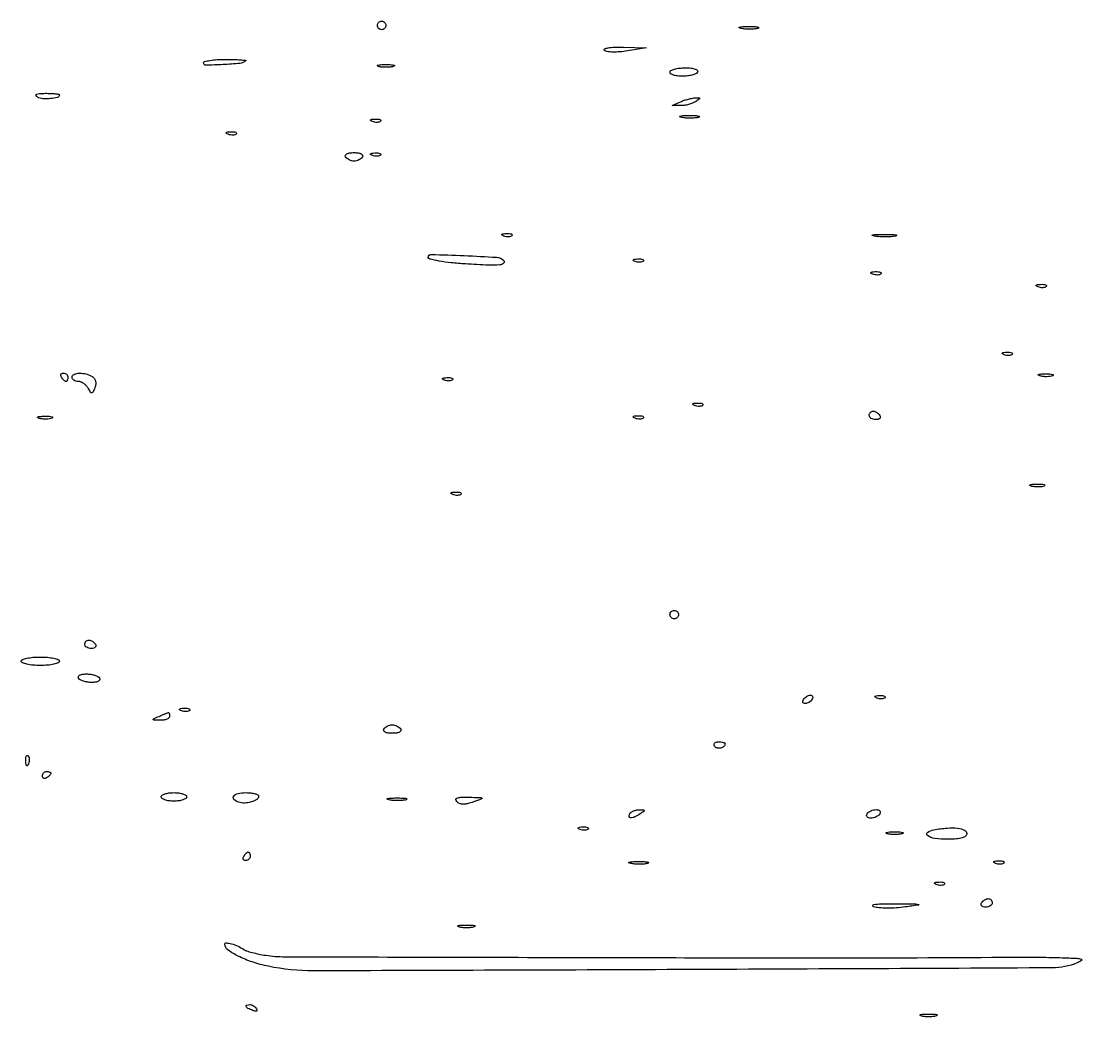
# Model space of a CAD drawing. Extents: x 0 to 1897, y 0 to 3427.
# Drawn here: x 507 to 757.1, y 1780.1 to 2015 of the extents above; entities that cross this region are included whole.
import ezdxf

# ---------------------------------------------------------------- set-up
doc = ezdxf.new("R2010")
doc.units = 0
doc.header["$MEASUREMENT"] = 0

msp = doc.modelspace()

# ---------------------------------------------------------------- linework, layer by layer
for points in [[(593, 2014, -0.099038), (592.923658, 2013.618362, -0.097945), (592.70625, 2013.29375, -0.097945), (592.381638, 2013.076342, -0.099038), (592, 2013, -0.099038), (591.618362, 2013.076342, -0.097945), (591.29375, 2013.29375, -0.097945), (591.076342, 2013.618362, -0.099038), (591, 2014, -0.099038), (591.076342, 2014.381638, -0.097945), (591.29375, 2014.70625, -0.097945), (591.618362, 2014.923658, -0.099038), (592, 2015, -0.099038), (592.381638, 2014.923658, -0.097945), (592.70625, 2014.70625, -0.097945), (592.923658, 2014.381638, -0.099038)], [(680.761659, 2013.31292, -0.041951), (679.934218, 2013.169017, -0.020826), (678.869594, 2013.119272, -0.020511), (677.754739, 2013.159391, -0.028254), (676.761659, 2013.292739, -0.082665), (676.319562, 2013.45659, -0.67161), (676.339362, 2013.605813, -0.053901), (677.071102, 2013.715166, -0.008901), (678.5, 2013.747817, -0.009782), (679.938425, 2013.726931, -0.038992), (680.814362, 2013.62839, -0.417468), (680.916221, 2013.476221, -0.285845)], [(650, 2007.990815, -0.020879), (648.207408, 2007.765004, -0.026636), (646.542812, 2007.714556, -0.026375), (645.185812, 2007.817478, -0.156509), (644.55, 2008.115982, -0.521241), (644.597806, 2008.456126, -0.075923), (645.390631, 2008.717644, -0.034411), (646.914582, 2008.867882, -0.013109), (649.05, 2008.874833), (654.5, 2008.749667)], [(559.916667, 2005.633055, -0.15731), (558.591164, 2005.057, -0.011625), (554.595871, 2004.758176, -0.008263), (550.516401, 2004.615828, -0.4196), (550, 2005.122837, -0.338709), (550.263059, 2005.466613, -0.02408), (551.517708, 2005.742333, -0.026086), (553.18603, 2005.936748, -0.015964), (555.166667, 2006, -0.006673), (557.119925, 2005.97393, -0.012602), (558.693229, 2005.89221, -0.009619), (559.871199, 2005.778376, -0.649462)], [(594.75, 2004.310674, -0.039571), (593.952734, 2004.168469, -0.024357), (593, 2004.122029, -0.024357), (592.047266, 2004.168469, -0.039571), (591.25, 2004.310674, -0.161593), (590.99086, 2004.478988, -0.542911), (591.042188, 2004.633659, -0.052887), (591.748017, 2004.740287, -0.011065), (593, 2004.767997, -0.011065), (594.251983, 2004.740287, -0.052887), (594.957812, 2004.633659, -0.542911), (595.00914, 2004.478988, -0.161593)], [(666.5, 2003, -0.146547), (666.065839, 2002.614422, -0.040338), (665.1996, 2002.29375, -0.037109), (664.112115, 2002.073612, -0.031397), (662.940983, 2002, -0.032276), (661.81438, 2002.0728, -0.049716), (660.863914, 2002.29375, -0.064068), (660.206632, 2002.615903, -0.251914), (660, 2003, -0.280045), (660.23451, 2003.385863, -0.051215), (661.045461, 2003.70625, -0.04194), (662.195261, 2003.92748, -0.02657), (663.559017, 2004, -0.023007), (664.966307, 2003.93521, -0.059005), (665.961697, 2003.723169, -0.125298), (666.461947, 2003.397523, -0.336396)], [(516, 1997.616631, -0.337609), (515.556348, 1997.034473, -0.042433), (513.89573, 1996.7261, -0.04392), (512.068486, 1996.705985, -0.122602), (510.860698, 1997.107255, -0.13804), (510.529091, 1997.476533, -0.420841), (510.629811, 1997.761872, -0.09353), (511.321465, 1997.937202, -0.014259), (512.75, 1997.984687, -0.011072), (513.99606, 1997.962965, -0.0183), (515.045313, 1997.882887, -0.012678), (515.871521, 1997.768039, -0.367104)], [(666, 1996, -0.050598), (665.280859, 1995.632322, -0.029001), (664.353125, 1995.331527, -0.028709), (663.375422, 1995.135227, -0.04208), (662.5, 1995.085598), (660.5, 1995.140571), (662.5, 1996, -0.021159), (663.375582, 1996.333122, -0.016424), (664.353125, 1996.62312, -0.016709), (665.284166, 1996.833403, -0.038039), (666, 1996.914402, -0.011111), (666.87267, 1996.926979, -0.411928), (667, 1996.79865, -0.247646), (666.891247, 1996.592542, -0.006504)], [(591.729167, 1991.395833, -0.126455), (591.402231, 1991.202593, -0.060344), (590.916927, 1991.123424, -0.05415), (590.359369, 1991.160852, -0.051402), (589.8125, 1991.316886, -0.054073), (589.395823, 1991.538436, -0.470617), (589.37858, 1991.720685, -0.168741), (589.670344, 1991.862007, -0.018894), (590.416667, 1991.921053, -0.028489), (591.112848, 1991.910055, -0.077125), (591.592839, 1991.799335, -0.208169), (591.77538, 1991.614691, -0.296942)], [(666.761659, 1992.31292, -0.041951), (665.934218, 1992.169017, -0.020826), (664.869594, 1992.119272, -0.020511), (663.754739, 1992.159391, -0.028254), (662.761659, 1992.292739, -0.082665), (662.319562, 1992.45659, -0.67161), (662.339362, 1992.605813, -0.053901), (663.071102, 1992.715166, -0.008901), (664.5, 1992.747817, -0.009782), (665.938425, 1992.726931, -0.038992), (666.814362, 1992.62839, -0.417468), (666.916221, 1992.476221, -0.285845)], [(557.729167, 1988.395833, -0.126455), (557.402231, 1988.202593, -0.060344), (556.916927, 1988.123424, -0.05415), (556.359369, 1988.160852, -0.051402), (555.8125, 1988.316886, -0.054073), (555.395823, 1988.538436, -0.470617), (555.37858, 1988.720685, -0.168741), (555.670344, 1988.862007, -0.018894), (556.416667, 1988.921053, -0.028489), (557.112848, 1988.910055, -0.077125), (557.592839, 1988.799335, -0.208169), (557.77538, 1988.614691, -0.296942)], [(587.5, 1983, -0.085235), (587.161812, 1982.617226, -0.053414), (586.657561, 1982.29375, -0.051777), (586.074463, 1982.074147, -0.064269), (585.5, 1982, -0.064269), (584.925537, 1982.074147, -0.051777), (584.342439, 1982.29375, -0.053414), (583.838188, 1982.617226, -0.085235), (583.5, 1983, -0.259199), (583.482113, 1983.385721, -0.162984), (583.809017, 1983.713525, -0.081563), (584.511996, 1983.931662, -0.034543), (585.5, 1984, -0.034543), (586.488004, 1983.931662, -0.081563), (587.190983, 1983.713525, -0.162984), (587.517887, 1983.385721, -0.259199)], [(591.729167, 1983.395833, -0.126455), (591.402231, 1983.202593, -0.060344), (590.916927, 1983.123424, -0.05415), (590.359369, 1983.160852, -0.051402), (589.8125, 1983.316886, -0.054073), (589.395823, 1983.538436, -0.470617), (589.37858, 1983.720685, -0.168741), (589.670344, 1983.862007, -0.018894), (590.416667, 1983.921053, -0.028489), (591.112848, 1983.910055, -0.077125), (591.592839, 1983.799335, -0.208169), (591.77538, 1983.614691, -0.296942)], [(622.729167, 1964.395833, -0.126455), (622.402231, 1964.202593, -0.060344), (621.916927, 1964.123424, -0.05415), (621.359369, 1964.160852, -0.051402), (620.8125, 1964.316886, -0.054073), (620.395823, 1964.538436, -0.470617), (620.37858, 1964.720685, -0.168741), (620.670344, 1964.862007, -0.018894), (621.416667, 1964.921053, -0.028489), (622.112848, 1964.910055, -0.077125), (622.592839, 1964.799335, -0.208169), (622.77538, 1964.614691, -0.296942)], [(713.26375, 1964.296069, -0.031163), (712.209518, 1964.160023, -0.015827), (710.872547, 1964.114038, -0.015659), (709.485188, 1964.153707, -0.022548), (708.26375, 1964.282419, -0.075924), (707.761725, 1964.438612, -0.720633), (707.780601, 1964.581582, -0.040183), (708.711719, 1964.684722, -0.006817), (710.5, 1964.713986, -0.00738), (712.29708, 1964.692368, -0.030832), (713.374351, 1964.596853, -0.49082), (713.455688, 1964.450815, -0.248898)], [(620.793614, 1958.53972, -0.428783), (620.777752, 1957.898798, -0.163136), (619.861863, 1957.49801, -0.033347), (617.223673, 1957.438912, -0.004621), (611.75, 1957.732101, -0.010638), (608.378806, 1958.016044, -0.017712), (605.557475, 1958.41571, -0.012015), (603.337732, 1958.866073, -0.349971), (603, 1959.289489, -0.421817), (603.696956, 1959.96863, -0.004055), (611.49391, 1959.703422, -0.005665), (619.124664, 1959.295229, -0.182131)], [(653.729167, 1958.395833, -0.126455), (653.402231, 1958.202593, -0.060344), (652.916927, 1958.123424, -0.05415), (652.359369, 1958.160852, -0.051402), (651.8125, 1958.316886, -0.054073), (651.395823, 1958.538436, -0.470617), (651.37858, 1958.720685, -0.168741), (651.670344, 1958.862007, -0.018894), (652.416667, 1958.921053, -0.028489), (653.112848, 1958.910055, -0.077125), (653.592839, 1958.799335, -0.208169), (653.77538, 1958.614691, -0.296942)], [(709.729167, 1955.395833, -0.126455), (709.402231, 1955.202593, -0.060344), (708.916927, 1955.123424, -0.05415), (708.359369, 1955.160852, -0.051402), (707.8125, 1955.316886, -0.054073), (707.395823, 1955.538436, -0.470617), (707.37858, 1955.720685, -0.168741), (707.670344, 1955.862007, -0.018894), (708.416667, 1955.921053, -0.028489), (709.112848, 1955.910055, -0.077125), (709.592839, 1955.799335, -0.208169), (709.77538, 1955.614691, -0.296942)], [(748.729167, 1952.395833, -0.126455), (748.402231, 1952.202593, -0.060344), (747.916927, 1952.123424, -0.05415), (747.359369, 1952.160852, -0.051402), (746.8125, 1952.316886, -0.054073), (746.395823, 1952.538436, -0.470617), (746.37858, 1952.720685, -0.168741), (746.670344, 1952.862007, -0.018894), (747.416667, 1952.921053, -0.028489), (748.112848, 1952.910055, -0.077125), (748.592839, 1952.799335, -0.208169), (748.77538, 1952.614691, -0.296942)], [(740.729167, 1936.395833, -0.126455), (740.402231, 1936.202593, -0.060344), (739.916927, 1936.123424, -0.05415), (739.359369, 1936.160852, -0.051402), (738.8125, 1936.316886, -0.054073), (738.395823, 1936.538436, -0.470617), (738.37858, 1936.720685, -0.168741), (738.670344, 1936.862007, -0.018894), (739.416667, 1936.921053, -0.028489), (740.112848, 1936.910055, -0.077125), (740.592839, 1936.799335, -0.208169), (740.77538, 1936.614691, -0.296942)], [(518, 1931, -0.042167), (517.967655, 1930.617151, -0.061769), (517.870461, 1930.29375, -0.081139), (517.727648, 1930.07446, -0.210953), (517.559017, 1930, -0.151918), (517.34829, 1930.065539, -0.038439), (517.066025, 1930.29375, -0.035638), (516.768994, 1930.617226, -0.029505), (516.5, 1931, -0.082592), (516.343488, 1931.3821, -0.161196), (516.3746, 1931.70625, -0.182303), (516.586039, 1931.921712, -0.108972), (516.940983, 1932, -0.093332), (517.345238, 1931.923877, -0.09642), (517.688914, 1931.70625, -0.099167), (517.918938, 1931.381556, -0.105053)], [(523.78387, 1931.154738, -0.106533), (524.244014, 1930.701643, -0.088527), (524.514753, 1930.068807, -0.080579), (524.56443, 1929.326807, -0.068217), (524.384878, 1928.560592, -0.01589), (523.954914, 1927.538464, -0.264378), (523.66667, 1927.33098, -0.281469), (523.35447, 1927.478631, -0.017523), (522.801318, 1928.390542, 0.06178), (522.349088, 1929.006109, 0.053421), (521.739171, 1929.527222, 0.056098), (521.071664, 1929.881742, 0.094315), (520.45031, 1930, -0.067183), (519.895928, 1930.074828, -0.084027), (519.426029, 1930.29375, -0.099542), (519.111783, 1930.618658, -0.143546), (519, 1931, -0.301945), (519.450498, 1931.677982, -0.091631), (520.717689, 1931.954818, -0.070634), (522.341086, 1931.777658, -0.079085)], [(750.269032, 1931.344063, -0.06278), (749.671085, 1931.185595, -0.030339), (748.880008, 1931.127736, -0.029507), (748.036634, 1931.167106, -0.037336), (747.269032, 1931.307009, -0.087174), (746.883358, 1931.48334, -0.597527), (746.900903, 1931.643467, -0.080377), (747.431793, 1931.764444, -0.012823), (748.5, 1931.805051, -0.014395), (749.580113, 1931.787295, -0.052471), (750.257153, 1931.684921, -0.333666), (750.386009, 1931.52287, -0.31318)], [(608.729167, 1930.395833, -0.126455), (608.402231, 1930.202593, -0.060344), (607.916927, 1930.123424, -0.05415), (607.359369, 1930.160852, -0.051402), (606.8125, 1930.316886, -0.054073), (606.395823, 1930.538436, -0.470617), (606.37858, 1930.720685, -0.168741), (606.670344, 1930.862007, -0.018894), (607.416667, 1930.921053, -0.028489), (608.112848, 1930.910055, -0.077125), (608.592839, 1930.799335, -0.208169), (608.77538, 1930.614691, -0.296942)], [(667.729167, 1924.395833, -0.126455), (667.402231, 1924.202593, -0.060344), (666.916927, 1924.123424, -0.05415), (666.359369, 1924.160852, -0.051402), (665.8125, 1924.316886, -0.054073), (665.395823, 1924.538436, -0.470617), (665.37858, 1924.720685, -0.168741), (665.670344, 1924.862007, -0.018894), (666.416667, 1924.921053, -0.028489), (667.112848, 1924.910055, -0.077125), (667.592839, 1924.799335, -0.208169), (667.77538, 1924.614691, -0.296942)], [(514.269032, 1921.344063, -0.06278), (513.671085, 1921.185595, -0.030339), (512.880008, 1921.127736, -0.029507), (512.036634, 1921.167106, -0.037336), (511.269032, 1921.307009, -0.087174), (510.883358, 1921.48334, -0.597527), (510.900903, 1921.643467, -0.080377), (511.431793, 1921.764444, -0.012823), (512.5, 1921.805051, -0.014395), (513.580113, 1921.787295, -0.052471), (514.257153, 1921.684921, -0.333666), (514.386009, 1921.52287, -0.31318)], [(653.729167, 1921.395833, -0.126455), (653.402231, 1921.202593, -0.060344), (652.916927, 1921.123424, -0.05415), (652.359369, 1921.160852, -0.051402), (651.8125, 1921.316886, -0.054073), (651.395823, 1921.538436, -0.470617), (651.37858, 1921.720685, -0.168741), (651.670344, 1921.862007, -0.018894), (652.416667, 1921.921053, -0.028489), (653.112848, 1921.910055, -0.077125), (653.592839, 1921.799335, -0.208169), (653.77538, 1921.614691, -0.296942)], [(709.5, 1922, -0.139169), (709.607943, 1921.620352, -0.191142), (709.478525, 1921.29375, -0.138808), (709.110654, 1921.073267, -0.066118), (708.559017, 1921, -0.062283), (707.962904, 1921.074545, -0.080552), (707.457961, 1921.29375, -0.097988), (707.120018, 1921.618621, -0.153634), (707, 1922, -0.092995), (707.071618, 1922.381732, -0.096318), (707.276414, 1922.70625, -0.099231), (707.581949, 1922.923444, -0.105429), (707.940983, 1923, -0.089642), (708.346558, 1922.926698, -0.053229), (708.7871, 1922.70625, -0.051032), (709.193797, 1922.382515, -0.06081)], [(610.729167, 1903.395833, -0.126455), (610.402231, 1903.202593, -0.060344), (609.916927, 1903.123424, -0.05415), (609.359369, 1903.160852, -0.051402), (608.8125, 1903.316886, -0.054073), (608.395823, 1903.538436, -0.470617), (608.37858, 1903.720685, -0.168741), (608.670344, 1903.862007, -0.018894), (609.416667, 1903.921053, -0.028489), (610.112848, 1903.910055, -0.077125), (610.592839, 1903.799335, -0.208169), (610.77538, 1903.614691, -0.296942)], [(748.269032, 1905.344063, -0.06278), (747.671085, 1905.185595, -0.030339), (746.880008, 1905.127736, -0.029507), (746.036634, 1905.167106, -0.037336), (745.269032, 1905.307009, -0.087174), (744.883358, 1905.48334, -0.597527), (744.900903, 1905.643467, -0.080377), (745.431793, 1905.764444, -0.012823), (746.5, 1905.805051, -0.014395), (747.580113, 1905.787295, -0.052471), (748.257153, 1905.684921, -0.333666), (748.386009, 1905.52287, -0.31318)], [(662, 1875, -0.099038), (661.923658, 1874.618362, -0.097945), (661.70625, 1874.29375, -0.097945), (661.381638, 1874.076342, -0.099038), (661, 1874, -0.099038), (660.618362, 1874.076342, -0.097945), (660.29375, 1874.29375, -0.097945), (660.076342, 1874.618362, -0.099038), (660, 1875, -0.099038), (660.076342, 1875.381638, -0.097945), (660.29375, 1875.70625, -0.097945), (660.618362, 1875.923658, -0.099038), (661, 1876, -0.099038), (661.381638, 1875.923658, -0.097945), (661.70625, 1875.70625, -0.097945), (661.923658, 1875.381638, -0.099038)], [(524.5, 1868, -0.139169), (524.607943, 1867.620352, -0.191142), (524.478525, 1867.29375, -0.138808), (524.110654, 1867.073267, -0.066118), (523.559017, 1867, -0.062283), (522.962904, 1867.074545, -0.080552), (522.457961, 1867.29375, -0.097988), (522.120018, 1867.618621, -0.153634), (522, 1868, -0.092995), (522.071618, 1868.381732, -0.096318), (522.276414, 1868.70625, -0.099231), (522.581949, 1868.923444, -0.105429), (522.940983, 1869, -0.089642), (523.346558, 1868.926698, -0.053229), (523.7871, 1868.70625, -0.051032), (524.193797, 1868.382515, -0.06081)], [(516, 1864, -0.31052), (515.732972, 1863.611488, -0.036969), (514.678125, 1863.29375, -0.033738), (513.224757, 1863.072283, -0.020945), (511.5, 1863, -0.020945), (509.775243, 1863.072283, -0.033738), (508.321875, 1863.29375, -0.036969), (507.267028, 1863.611488, -0.31052), (507, 1864, -0.31052), (507.267028, 1864.388512, -0.036969), (508.321875, 1864.70625, -0.033738), (509.775243, 1864.927717, -0.020945), (511.5, 1865, -0.020945), (513.224757, 1864.927717, -0.033738), (514.678125, 1864.70625, -0.036969), (515.732972, 1864.388512, -0.31052)], [(525.5, 1860, -0.248314), (525.525676, 1859.616153, -0.167127), (525.219427, 1859.288197, -0.085479), (524.553315, 1859.069023, -0.03685), (523.618034, 1859, -0.036773), (522.615763, 1859.073814, -0.040854), (521.670862, 1859.29375, -0.044834), (520.910071, 1859.615371, -0.132684), (520.5, 1860, -0.248314), (520.474324, 1860.383847, -0.167127), (520.780573, 1860.711803, -0.085479), (521.446685, 1860.930977, -0.03685), (522.381966, 1861, -0.036773), (523.384237, 1860.926186, -0.040854), (524.329138, 1860.70625, -0.044834), (525.089929, 1860.384629, -0.132684)], [(693.5, 1855, -0.064269), (693.189439, 1854.617474, -0.051777), (692.769763, 1854.29375, -0.053414), (692.310186, 1854.073533, -0.085235), (691.881966, 1854, -0.117858), (691.550471, 1854.079239, -0.186277), (691.357263, 1854.29375, -0.154201), (691.338175, 1854.617617, -0.076764), (691.5, 1855, -0.064269), (691.810561, 1855.382526, -0.051777), (692.230237, 1855.70625, -0.053414), (692.689814, 1855.926467, -0.085235), (693.118034, 1856, -0.117858), (693.449529, 1855.920761, -0.186277), (693.642737, 1855.70625, -0.154201), (693.661825, 1855.382383, -0.076764)], [(710.729167, 1855.395833, -0.126455), (710.402231, 1855.202593, -0.060344), (709.916927, 1855.123424, -0.05415), (709.359369, 1855.160852, -0.051402), (708.8125, 1855.316886, -0.054073), (708.395823, 1855.538436, -0.470617), (708.37858, 1855.720685, -0.168741), (708.670344, 1855.862007, -0.018894), (709.416667, 1855.921053, -0.028489), (710.112848, 1855.910055, -0.077125), (710.592839, 1855.799335, -0.208169), (710.77538, 1855.614691, -0.296942)], [(542, 1851, -0.213708), (541.831198, 1850.623102, -0.084397), (541.339062, 1850.314396, -0.063338), (540.611453, 1850.116676, -0.042539), (539.75, 1850.070285, -0.003386), (538.261086, 1850.12689, -0.326773), (538.104278, 1850.252774, -0.368608), (538.185338, 1850.423348, -0.003751), (539.5, 1851, -0.001455), (540.284381, 1851.334359, -0.002049), (540.985937, 1851.627618, -0.001191), (541.579165, 1851.871091, -0.028259), (541.75, 1851.929715, -0.352125), (541.846243, 1851.888676, -0.057039), (541.926563, 1851.685604, -0.042003), (541.982054, 1851.378436, -0.023697)], [(546.729167, 1852.395833, -0.126455), (546.402231, 1852.202593, -0.060344), (545.916927, 1852.123424, -0.05415), (545.359369, 1852.160852, -0.051402), (544.8125, 1852.316886, -0.054073), (544.395823, 1852.538436, -0.470617), (544.37858, 1852.720685, -0.168741), (544.670344, 1852.862007, -0.018894), (545.416667, 1852.921053, -0.028489), (546.112848, 1852.910055, -0.077125), (546.592839, 1852.799335, -0.208169), (546.77538, 1852.614691, -0.296942)], [(596.5, 1848, -0.259199), (596.517887, 1847.614279, -0.162984), (596.190983, 1847.286475, -0.081563), (595.488004, 1847.068338, -0.034543), (594.5, 1847, -0.034543), (593.511996, 1847.068338, -0.081563), (592.809017, 1847.286475, -0.162984), (592.482113, 1847.614279, -0.259199), (592.5, 1848, -0.085235), (592.838188, 1848.382774, -0.053414), (593.342439, 1848.70625, -0.051777), (593.925537, 1848.925853, -0.064269), (594.5, 1849, -0.064269), (595.074463, 1848.925853, -0.051777), (595.657561, 1848.70625, -0.053414), (596.161812, 1848.382774, -0.085235)], [(673, 1844.559017, -0.211827), (672.716404, 1843.919648, -0.127879), (671.969093, 1843.529206, -0.122608), (671.101938, 1843.54388, -0.191362), (670.510081, 1843.983688, -0.136093), (670.397824, 1844.36964, -0.190788), (670.524436, 1844.701458, -0.140899), (670.890269, 1844.925389, -0.067432), (671.440983, 1845, -0.026751), (672.038367, 1844.968016, -0.042195), (672.542039, 1844.870461, -0.051652), (672.89701, 1844.729146, -0.279105)], [(508.683114, 1839.8125, -0.054073), (508.461564, 1839.395823, -0.470617), (508.279315, 1839.37858, -0.168741), (508.137993, 1839.670344, -0.018894), (508.078947, 1840.416667, -0.028489), (508.089945, 1841.112848, -0.077125), (508.200665, 1841.592839, -0.208169), (508.385309, 1841.77538, -0.296942), (508.604167, 1841.729167, -0.126455), (508.797407, 1841.402231, -0.060344), (508.876576, 1840.916927, -0.05415), (508.839148, 1840.359369, -0.051402)], [(514, 1837.559017, -0.151918), (513.934461, 1837.34829, -0.038439), (513.70625, 1837.066025, -0.035638), (513.382774, 1836.768994, -0.029505), (513, 1836.5, -0.082592), (512.6179, 1836.343488, -0.161196), (512.29375, 1836.3746, -0.182303), (512.078288, 1836.586039, -0.108972), (512, 1836.940983, -0.093332), (512.076123, 1837.345238, -0.09642), (512.29375, 1837.688914, -0.099167), (512.618444, 1837.918938, -0.105053), (513, 1838, -0.042167), (513.382849, 1837.967655, -0.061769), (513.70625, 1837.870461, -0.081139), (513.92554, 1837.727648, -0.210953)], [(546, 1832, -0.254951), (545.790443, 1831.615738, -0.06271), (545.11875, 1831.29375, -0.048861), (544.149251, 1831.072766, -0.031626), (543, 1831, -0.031626), (541.850749, 1831.072766, -0.048861), (540.88125, 1831.29375, -0.06271), (540.209557, 1831.615738, -0.254951), (540, 1832, -0.254951), (540.209557, 1832.384262, -0.06271), (540.88125, 1832.70625, -0.048861), (541.850749, 1832.927234, -0.031626), (543, 1833, -0.031626), (544.149251, 1832.927234, -0.048861), (545.11875, 1832.70625, -0.06271), (545.790443, 1832.384262, -0.254951)], [(563, 1832.116631, -0.263343), (562.585224, 1831.383727, -0.065067), (561.270337, 1830.810895, -0.059731), (559.651276, 1830.546977, -0.091965), (558.25, 1830.74609, -0.112984), (557.165513, 1831.410364, -0.381093), (557.113618, 1832.172329, -0.178047), (558.129826, 1832.806885, -0.051493), (560, 1833, -0.027867), (561.149476, 1832.935884, -0.043758), (562.11875, 1832.74051, -0.05431), (562.798831, 1832.457075, -0.273371)], [(597.761659, 1831.31292, -0.041951), (596.934218, 1831.169017, -0.020826), (595.869594, 1831.119272, -0.020511), (594.754739, 1831.159391, -0.028254), (593.761659, 1831.292739, -0.082665), (593.319562, 1831.45659, -0.67161), (593.339362, 1831.605813, -0.053901), (594.071102, 1831.715166, -0.008901), (595.5, 1831.747817, -0.009782), (596.938425, 1831.726931, -0.038992), (597.814362, 1831.62839, -0.417468), (597.916221, 1831.476221, -0.285845)], [(613.6625, 1830.808553, -0.027694), (612.291655, 1830.393591, -0.064727), (611.228452, 1830.27693, -0.088578), (610.390487, 1830.443899, -0.103372), (609.7125, 1830.8875, -0.189958), (609.49907, 1831.37862, -0.324744), (609.73764, 1831.732259, -0.079957), (610.670902, 1831.911489, -0.012537), (612.55, 1831.921053, -0.001634), (615.301651, 1831.857061, -0.192029), (615.6233, 1831.718805, -0.543725), (615.581597, 1831.523745, -0.003708)], [(653, 1828, -0.03301), (651.680839, 1827.266028, -0.110887), (650.722292, 1827.050802, -0.372932), (650.366526, 1827.359022, -0.175918), (650.5, 1828, -0.101161), (650.859627, 1828.382022, -0.052761), (651.433213, 1828.701752, -0.049393), (652.116349, 1828.916365, -0.053738), (652.809017, 1828.984687, -0.012098), (653.761472, 1828.953006, -0.343021), (653.935744, 1828.800669, -0.295079), (653.842749, 1828.569384, -0.010223)], [(709.5, 1828, -0.091204), (709.153536, 1827.617096, -0.053126), (708.622888, 1827.29375, -0.050746), (708.00158, 1827.074178, -0.059645), (707.381966, 1827, -0.069308), (706.853366, 1827.073627, -0.14379), (706.504138, 1827.29375, -0.190139), (706.386134, 1827.620091, -0.131946), (706.5, 1828, -0.091204), (706.846464, 1828.382904, -0.053126), (707.377112, 1828.70625, -0.050746), (707.99842, 1828.925822, -0.059645), (708.618034, 1829, -0.069308), (709.146634, 1828.926373, -0.14379), (709.495862, 1828.70625, -0.190139), (709.613866, 1828.379909, -0.131946)], [(640.729167, 1824.395833, -0.126455), (640.402231, 1824.202593, -0.060344), (639.916927, 1824.123424, -0.05415), (639.359369, 1824.160852, -0.051402), (638.8125, 1824.316886, -0.054073), (638.395823, 1824.538436, -0.470617), (638.37858, 1824.720685, -0.168741), (638.670344, 1824.862007, -0.018894), (639.416667, 1824.921053, -0.028489), (640.112848, 1824.910055, -0.077125), (640.592839, 1824.799335, -0.208169), (640.77538, 1824.614691, -0.296942)], [(714.75, 1823.310674, -0.039571), (713.952734, 1823.168469, -0.024357), (713, 1823.122029, -0.024357), (712.047266, 1823.168469, -0.039571), (711.25, 1823.310674, -0.161593), (710.99086, 1823.478988, -0.542911), (711.042188, 1823.633659, -0.052887), (711.748017, 1823.740287, -0.011065), (713, 1823.767997, -0.011065), (714.251983, 1823.740287, -0.052887), (714.957812, 1823.633659, -0.542911), (715.00914, 1823.478988, -0.161593)], [(730, 1823.34782, -0.224299), (729.71725, 1822.749234, -0.098705), (728.926266, 1822.325874, -0.055327), (727.574815, 1822.074194, -0.018397), (725.559017, 1822, -0.032132), (722.505957, 1822.196406, -0.117439), (720.704588, 1822.879162, -0.530987), (720.70577, 1823.637968, -0.105146), (722.235169, 1824.254972, -0.023706), (725.370935, 1824.653888, -0.048897), (727.840144, 1824.607994, -0.074276), (729.463789, 1824.168097, -0.297851)], [(561, 1818, -0.105053), (560.918938, 1817.618444, -0.099167), (560.688914, 1817.29375, -0.09642), (560.345238, 1817.076123, -0.093332), (559.940983, 1817, -0.108972), (559.586039, 1817.078288, -0.182303), (559.3746, 1817.29375, -0.161196), (559.343488, 1817.6179, -0.082592), (559.5, 1818, -0.029505), (559.768994, 1818.382774, -0.035638), (560.066025, 1818.70625, -0.038439), (560.34829, 1818.934461, -0.151918), (560.559017, 1819, -0.210953), (560.727648, 1818.92554, -0.081139), (560.870461, 1818.70625, -0.061769), (560.967655, 1818.382849, -0.042167)], [(654.761659, 1816.31292, -0.041951), (653.934218, 1816.169017, -0.020826), (652.869594, 1816.119272, -0.020511), (651.754739, 1816.159391, -0.028254), (650.761659, 1816.292739, -0.082665), (650.319562, 1816.45659, -0.67161), (650.339362, 1816.605813, -0.053901), (651.071102, 1816.715166, -0.008901), (652.5, 1816.747817, -0.009782), (653.938425, 1816.726931, -0.038992), (654.814362, 1816.62839, -0.417468), (654.916221, 1816.476221, -0.285845)], [(738.729167, 1816.395833, -0.126455), (738.402231, 1816.202593, -0.060344), (737.916927, 1816.123424, -0.05415), (737.359369, 1816.160852, -0.051402), (736.8125, 1816.316886, -0.054073), (736.395823, 1816.538436, -0.470617), (736.37858, 1816.720685, -0.168741), (736.670344, 1816.862007, -0.018894), (737.416667, 1816.921053, -0.028489), (738.112848, 1816.910055, -0.077125), (738.592839, 1816.799335, -0.208169), (738.77538, 1816.614691, -0.296942)], [(724.729167, 1811.395833, -0.126455), (724.402231, 1811.202593, -0.060344), (723.916927, 1811.123424, -0.05415), (723.359369, 1811.160852, -0.051402), (722.8125, 1811.316886, -0.054073), (722.395823, 1811.538436, -0.470617), (722.37858, 1811.720685, -0.168741), (722.670344, 1811.862007, -0.018894), (723.416667, 1811.921053, -0.028489), (724.112848, 1811.910055, -0.077125), (724.592839, 1811.799335, -0.208169), (724.77538, 1811.614691, -0.296942)], [(715.5, 1806.03153, -0.018983), (713.402318, 1805.818138, -0.017445), (711.234375, 1805.756267, -0.017753), (709.297882, 1805.83737, -0.053475), (708, 1806.07919, -0.383608), (707.825158, 1806.366198, -0.321986), (708.092591, 1806.621578, -0.030236), (709.862506, 1806.761489, -0.006197), (713, 1806.780434, -0.000729), (717.955944, 1806.741714, -0.070563), (718.653236, 1806.636213, -0.800962), (718.642719, 1806.488148, -0.002472)], [(736, 1807, -0.153634), (735.879982, 1806.618621, -0.097988), (735.542039, 1806.29375, -0.080552), (735.037096, 1806.074545, -0.062283), (734.440983, 1806, -0.066118), (733.889346, 1806.073267, -0.138808), (733.521475, 1806.29375, -0.191142), (733.392057, 1806.620352, -0.139169), (733.5, 1807, -0.06081), (733.806203, 1807.382515, -0.051032), (734.2129, 1807.70625, -0.053229), (734.653442, 1807.926698, -0.089642), (735.059017, 1808, -0.105429), (735.418051, 1807.923444, -0.099231), (735.723586, 1807.70625, -0.096318), (735.928382, 1807.381732, -0.092995)], [(613.75, 1801.310674, -0.039571), (612.952734, 1801.168469, -0.024357), (612, 1801.122029, -0.024357), (611.047266, 1801.168469, -0.039571), (610.25, 1801.310674, -0.161593), (609.99086, 1801.478988, -0.542911), (610.042188, 1801.633659, -0.052887), (610.748017, 1801.740287, -0.011065), (612, 1801.767997, -0.011065), (613.251983, 1801.740287, -0.052887), (613.957812, 1801.633659, -0.542911), (614.00914, 1801.478988, -0.161593)], [(559.5, 1795.981285, 0.078052), (560.129973, 1795.668812, 0.012773), (561.442932, 1795.292518, 0.013793), (563.024837, 1794.928808, 0.011774), (564.709982, 1794.631102, 0.037194), (569.162585, 1794.287743, 0.000075), (639.604303, 1794.114531, 0.000589), (703.204007, 1794.042603, 0.002157), (743.5, 1794.218313, -0.005031), (745.052154, 1794.216159, -0.001569), (747.38125, 1794.182185, -0.001568), (749.982846, 1794.127909, -0.00173), (752.5, 1794.058781, -0.003768), (755.952646, 1793.925957, -0.072823), (757.001895, 1793.722667, -0.620149), (757.043422, 1793.38901, -0.0476), (756, 1792.83342, -0.097586), (750.207634, 1791.661658, -0.000222), (662.012668, 1791.255991, -0.000401), (575.889743, 1790.96724, -0.051857), (565.302869, 1792.040924, -0.02854), (561.505777, 1793.058177, -0.037039), (558.178247, 1794.437136, -0.039543), (555.729343, 1795.924981, -0.229426), (555.031425, 1797.218615, -0.449286), (555.37653, 1797.553239, -0.048936), (556.607955, 1797.338896, -0.041683), (558.131007, 1796.776982, -0.044898)], [(562.492921, 1782.011454, -0.1144), (562.606889, 1781.674071, -0.32948), (562.487528, 1781.474315, -0.155351), (562.131719, 1781.443138, -0.036408), (561.551938, 1781.618443, -0.029964), (560.48003, 1782.105273, -0.168622), (560.057392, 1782.558518, -0.444011), (560.201747, 1782.882327, -0.079093), (560.940983, 1783, -0.088797), (561.34605, 1782.927491, -0.053277), (561.78502, 1782.709615, -0.051183), (562.189428, 1782.389589, -0.061454)], [(722.75, 1780.310674, -0.039571), (721.952734, 1780.168469, -0.024357), (721, 1780.122029, -0.024357), (720.047266, 1780.168469, -0.039571), (719.25, 1780.310674, -0.161593), (718.99086, 1780.478988, -0.542911), (719.042188, 1780.633659, -0.052887), (719.748017, 1780.740287, -0.011065), (721, 1780.767997, -0.011065), (722.251983, 1780.740287, -0.052887), (722.957812, 1780.633659, -0.542911), (723.00914, 1780.478988, -0.161593)]]:
    msp.add_lwpolyline(points, format="xyb", close=True)

doc.saveas('drawing.dxf')
